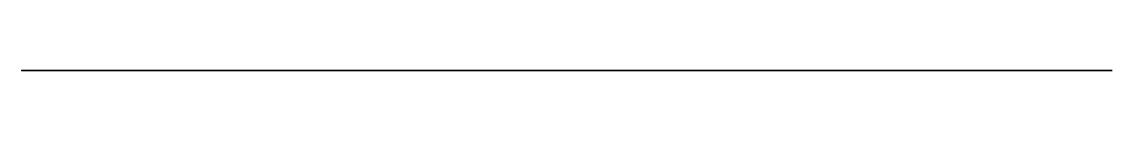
# Model space of a CAD drawing. Header units: centimetres. Extents: x 0 to 0.9, y 0 to 0.
import ezdxf

# ---------------------------------------------------------------- set-up
doc = ezdxf.new("R2010")
doc.units = ezdxf.units.CM
doc.header["$MEASUREMENT"] = 0
doc.layers.add('StepperAndWheel v3_Sketch1', color=7, linetype='Continuous')

msp = doc.modelspace()

# ---------------------------------------------------------------- linework, layer by layer
at = {"layer": 'StepperAndWheel v3_Sketch1'}
for p, q in [((0.9, 0, -1.8), (0, 0, -1.8)), ((0, 0, 0.6), (0.9, 0, 0.6)), ((0, 0, -1.8), (0, 0, 0.6)), ((0.9, 0, 0.6), (0.9, 0, -1.8))]:
    msp.add_line(p, q, dxfattribs=at)
msp.add_point((0, 0), dxfattribs=at)

doc.saveas('drawing.dxf')
